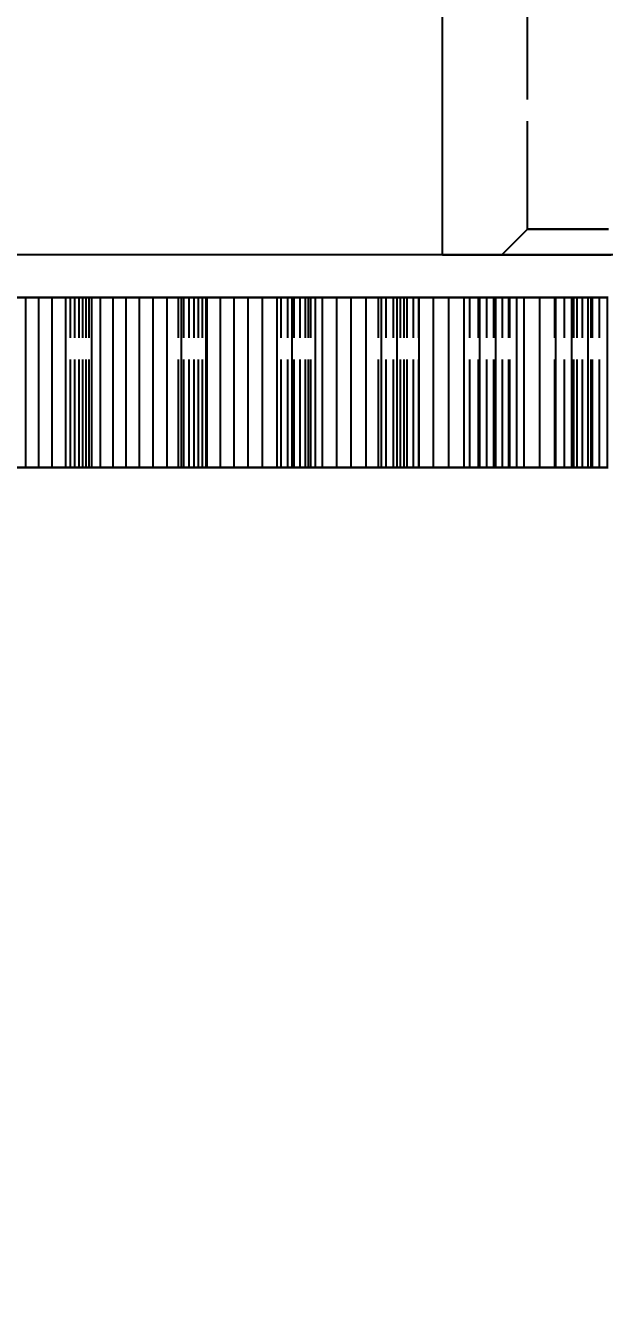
# Model space of a CAD drawing. Header units: millimetres. Extents: x -9 to 221, y -53 to 196.
# Drawn here: x 151.46 to 158.3, y -38.17 to -23.02 of the extents above; entities that cross this region are included whole.
import ezdxf

# ---------------------------------------------------------------- set-up
doc = ezdxf.new("R2010")
doc.units = ezdxf.units.MM
doc.linetypes.add('DASHED', pattern=[1.524, 1.27, -0.254])
for name, color, linetype in [('DIMS', 3, 'CONTINUOUS'), ('HIDDEN', 8, 'DASHED'), ('VISIBLE', 7, 'CONTINUOUS')]:
    doc.layers.add(name, color=color, linetype=linetype)
doc.styles.add('OpenSansCondensed-Light', font='OpenSansCondensed-Light.ttf')
doc.dimstyles.new('EZDXF', dxfattribs={"dimtxt": 0.25, "dimasz": 0.175, "dimexe": 0.375, "dimexo": 0.125, "dimgap": 0.1, "dimtad": 1, "dimlfac": 100, "dimzin": 12, "dimdsep": 46, "dimtxsty": 'OpenSansCondensed-Light', "dimblk": 'ARCHTICK', "dimcen": 2.5, "dimazin": 3, "dimtfac": 0.5, "dimtmove": 2, "dimatfit": 3})

# ---------------------------------------------------------------- blocks, each defined once
blk = doc.blocks.new('_ARCHTICK')
at = {"color": 0, "linetype": 'BYBLOCK', "const_width": 0.15}
blk.add_lwpolyline([(-0.5, -0.5), (0.5, 0.5)], dxfattribs=at)

msp = doc.modelspace()

# ---------------------------------------------------------------- linework, layer by layer
at = {"layer": 'HIDDEN'}
for points in [[(157.35, -25.41), (157.35, 31.3)], [(157.35, -25.41), (157.05, -25.71)], [(158.30238, -25.41), (158.25476, -25.41), (158.20714, -25.41), (158.15952, -25.41), (158.1119, -25.41), (158.06429, -25.41), (158.01667, -25.41), (157.96905, -25.41), (157.92143, -25.41), (157.87381, -25.41), (157.82619, -25.41), (157.77857, -25.41), (157.73095, -25.41), (157.68333, -25.41), (157.63571, -25.41), (157.5881, -25.41), (157.54048, -25.41), (157.49286, -25.41), (157.44524, -25.41), (157.39762, -25.41), (157.35, -25.41)], [(157.35, -25.41), (157.37381, -25.41), (157.39762, -25.41), (157.42143, -25.41), (157.44524, -25.41), (157.46905, -25.41), (157.49286, -25.41), (157.51667, -25.41), (157.54048, -25.41), (157.56429, -25.41), (157.5881, -25.41), (157.6119, -25.41), (157.63571, -25.41), (157.65952, -25.41), (157.68333, -25.41), (157.70714, -25.41), (157.73095, -25.41), (157.75476, -25.41), (157.77857, -25.41), (157.80238, -25.41), (157.82619, -25.41), (157.85, -25.41), (157.87381, -25.41), (157.89762, -25.41), (157.92143, -25.41), (157.94524, -25.41), (157.96905, -25.41), (157.99286, -25.41), (158.01667, -25.41), (158.04048, -25.41), (158.06429, -25.41), (158.0881, -25.41), (158.1119, -25.41), (158.13571, -25.41), (158.15952, -25.41), (158.18333, -25.41), (158.20714, -25.41), (158.23095, -25.41), (158.25476, -25.41), (158.27857, -25.41), (158.30238, -25.41)], [(158.33413, -25.71), (158.25476, -25.71), (158.1754, -25.71), (158.09603, -25.71), (158.01667, -25.71), (157.9373, -25.71), (157.85794, -25.71), (157.77857, -25.71), (157.69921, -25.71), (157.61984, -25.71), (157.54048, -25.71), (157.46111, -25.71), (157.38175, -25.71), (157.30238, -25.71), (157.22302, -25.71), (157.14365, -25.71), (157.06429, -25.71), (156.98492, -25.71), (156.90556, -25.71), (156.82619, -25.71), (156.74683, -25.71), (156.66746, -25.71), (156.5881, -25.71), (156.50873, -25.71), (156.42937, -25.71), (156.35, -25.71)], [(158.30714, -25.71), (158.25, -25.71), (158.19286, -25.71), (158.13571, -25.71), (158.07857, -25.71), (158.02143, -25.71), (157.96429, -25.71), (157.90714, -25.71), (157.85, -25.71), (157.79286, -25.71), (157.73571, -25.71), (157.67857, -25.71), (157.62143, -25.71), (157.56429, -25.71), (157.50714, -25.71), (157.45, -25.71), (157.39286, -25.71), (157.33571, -25.71), (157.27857, -25.71), (157.22143, -25.71), (157.16429, -25.71), (157.10714, -25.71), (157.05, -25.71)], [(157.05, -25.71), (157.07857, -25.71), (157.10714, -25.71), (157.13571, -25.71), (157.16429, -25.71), (157.19286, -25.71), (157.22143, -25.71), (157.25, -25.71), (157.27857, -25.71), (157.30714, -25.71), (157.33571, -25.71), (157.36429, -25.71), (157.39286, -25.71), (157.42143, -25.71), (157.45, -25.71), (157.47857, -25.71), (157.50714, -25.71), (157.53571, -25.71), (157.56429, -25.71), (157.59286, -25.71), (157.62143, -25.71), (157.65, -25.71), (157.67857, -25.71), (157.70714, -25.71), (157.73571, -25.71), (157.76429, -25.71), (157.79286, -25.71), (157.82143, -25.71), (157.85, -25.71), (157.87857, -25.71), (157.90714, -25.71), (157.93571, -25.71), (157.96429, -25.71), (157.99286, -25.71), (158.02143, -25.71), (158.05, -25.71), (158.07857, -25.71), (158.10714, -25.71), (158.13571, -25.71), (158.16429, -25.71), (158.19286, -25.71), (158.22143, -25.71), (158.25, -25.71), (158.27857, -25.71), (158.30714, -25.71)], [(151.45766, -26.21), (151.30917, -26.21)], [(151.61065, -26.21), (151.45766, -26.21)], [(151.45766, -28.21), (151.45766, -26.21)], [(151.76792, -26.21), (151.61065, -26.21)], [(151.61065, -28.21), (151.61065, -26.21)], [(151.92927, -26.21), (151.76792, -26.21)], [(151.76792, -28.21), (151.76792, -26.21)], [(152.23167, -26.21), (151.92927, -26.21)], [(151.92927, -28.21), (151.92927, -26.21)], [(152.03497, -26.21), (151.9812, -26.21)], [(151.9812, -26.21), (152.23167, -26.21)], [(152.33503, -26.21), (151.9812, -26.21)], [(151.9812, -26.21), (152.03497, -26.21)], [(151.9812, -28.21), (151.9812, -26.21)], [(151.9812, -28.21), (151.9812, -26.21)], [(152.08357, -26.21), (152.03497, -26.21)], [(152.03497, -26.21), (152.08357, -26.21)], [(152.03497, -28.21), (152.03497, -26.21)], [(152.03497, -28.21), (152.03497, -26.21)], [(152.12733, -26.21), (152.08357, -26.21)], [(152.08357, -26.21), (152.12733, -26.21)], [(152.08357, -28.21), (152.08357, -26.21)], [(152.08357, -28.21), (152.08357, -26.21)], [(152.16648, -26.21), (152.12733, -26.21)], [(152.12733, -26.21), (152.16648, -26.21)], [(152.12733, -28.21), (152.12733, -26.21)], [(152.12733, -28.21), (152.12733, -26.21)], [(152.20121, -26.21), (152.16648, -26.21)], [(152.16648, -26.21), (152.20121, -26.21)], [(152.16648, -28.21), (152.16648, -26.21)], [(152.16648, -28.21), (152.16648, -26.21)], [(152.23167, -26.21), (152.20121, -26.21)], [(152.20121, -26.21), (152.23167, -26.21)], [(152.20121, -28.21), (152.20121, -26.21)], [(152.20121, -28.21), (152.20121, -26.21)], [(152.23167, -28.21), (152.23167, -26.21)], [(152.48244, -26.21), (152.33503, -26.21)], [(152.33503, -28.21), (152.33503, -26.21)], [(152.63479, -26.21), (152.48244, -26.21)], [(152.48244, -28.21), (152.48244, -26.21)], [(152.79172, -26.21), (152.63479, -26.21)], [(152.63479, -28.21), (152.63479, -26.21)], [(152.95295, -26.21), (152.79172, -26.21)], [(152.79172, -28.21), (152.79172, -26.21)], [(153.11827, -26.21), (152.95295, -26.21)], [(152.95295, -28.21), (152.95295, -26.21)], [(153.28748, -26.21), (153.11827, -26.21)], [(153.11827, -28.21), (153.11827, -26.21)], [(153.31561, -26.21), (153.24944, -26.21)], [(153.24944, -26.21), (153.57725, -26.21)], [(153.58739, -26.21), (153.24944, -26.21)], [(153.24944, -26.21), (153.31561, -26.21)], [(153.24944, -28.21), (153.24944, -26.21)], [(153.24944, -28.21), (153.24944, -26.21)], [(153.57725, -26.21), (153.28748, -26.21)], [(153.28748, -28.21), (153.28748, -26.21)], [(153.37682, -26.21), (153.31561, -26.21)], [(153.31561, -26.21), (153.37682, -26.21)], [(153.31561, -28.21), (153.31561, -26.21)], [(153.31561, -28.21), (153.31561, -26.21)], [(153.4334, -26.21), (153.37682, -26.21)], [(153.37682, -26.21), (153.4334, -26.21)], [(153.37682, -28.21), (153.37682, -26.21)], [(153.37682, -28.21), (153.37682, -26.21)], [(153.48555, -26.21), (153.4334, -26.21)], [(153.4334, -26.21), (153.48555, -26.21)], [(153.4334, -28.21), (153.4334, -26.21)], [(153.4334, -28.21), (153.4334, -26.21)], [(153.53345, -26.21), (153.48555, -26.21)], [(153.48555, -26.21), (153.53345, -26.21)], [(153.48555, -28.21), (153.48555, -26.21)], [(153.48555, -28.21), (153.48555, -26.21)], [(153.57725, -26.21), (153.53345, -26.21)], [(153.53345, -26.21), (153.57725, -26.21)], [(153.53345, -28.21), (153.53345, -26.21)], [(153.53345, -28.21), (153.53345, -26.21)], [(153.57725, -28.21), (153.57725, -26.21)], [(153.743, -26.21), (153.58739, -26.21)], [(153.58739, -28.21), (153.58739, -26.21)], [(153.90331, -26.21), (153.743, -26.21)], [(153.743, -28.21), (153.743, -26.21)], [(154.06797, -26.21), (153.90331, -26.21)], [(153.90331, -28.21), (153.90331, -26.21)], [(154.23673, -26.21), (154.06797, -26.21)], [(154.06797, -28.21), (154.06797, -26.21)], [(154.40936, -26.21), (154.23673, -26.21)], [(154.23673, -28.21), (154.23673, -26.21)], [(154.58568, -26.21), (154.40936, -26.21)], [(154.40936, -28.21), (154.40936, -26.21)], [(154.5361, -26.21), (154.45783, -26.21)], [(154.45783, -26.21), (154.7784, -26.21)], [(154.7784, -26.21), (154.45783, -26.21)], [(154.45783, -26.21), (154.5361, -26.21)], [(154.45783, -28.21), (154.45783, -26.21)], [(154.45783, -28.21), (154.45783, -26.21)], [(154.60966, -26.21), (154.5361, -26.21)], [(154.5361, -26.21), (154.60966, -26.21)], [(154.5361, -28.21), (154.5361, -26.21)], [(154.5361, -28.21), (154.5361, -26.21)], [(154.86151, -26.21), (154.58568, -26.21)], [(154.58568, -28.21), (154.58568, -26.21)], [(154.6788, -26.21), (154.60966, -26.21)], [(154.60966, -26.21), (154.6788, -26.21)], [(154.60966, -28.21), (154.60966, -26.21)], [(154.60966, -28.21), (154.60966, -26.21)], [(154.74372, -26.21), (154.6788, -26.21)], [(154.6788, -26.21), (154.74372, -26.21)], [(154.6788, -28.21), (154.6788, -26.21)], [(154.6788, -28.21), (154.6788, -26.21)], [(154.80458, -26.21), (154.74372, -26.21)], [(154.74372, -26.21), (154.80458, -26.21)], [(154.74372, -28.21), (154.74372, -26.21)], [(154.74372, -28.21), (154.74372, -26.21)], [(154.7784, -26.21), (154.86151, -26.21)], [(154.94151, -26.21), (154.7784, -26.21)], [(154.7784, -28.21), (154.7784, -26.21)], [(154.7784, -28.21), (154.7784, -26.21)], [(154.86151, -26.21), (154.80458, -26.21)], [(154.80458, -26.21), (154.86151, -26.21)], [(154.80458, -28.21), (154.80458, -26.21)], [(154.80458, -28.21), (154.80458, -26.21)], [(154.86151, -28.21), (154.86151, -26.21)], [(155.10906, -26.21), (154.94151, -26.21)], [(154.94151, -28.21), (154.94151, -26.21)], [(155.28073, -26.21), (155.10906, -26.21)], [(155.10906, -28.21), (155.10906, -26.21)], [(155.45625, -26.21), (155.28073, -26.21)], [(155.28073, -28.21), (155.28073, -26.21)], [(155.63542, -26.21), (155.45625, -26.21)], [(155.45625, -28.21), (155.45625, -26.21)], [(155.69101, -26.21), (155.60099, -26.21)], [(155.60099, -26.21), (155.90273, -26.21)], [(155.90273, -26.21), (155.60099, -26.21)], [(155.60099, -26.21), (155.69101, -26.21)], [(155.60099, -28.21), (155.60099, -26.21)], [(155.60099, -28.21), (155.60099, -26.21)], [(155.81807, -26.21), (155.63542, -26.21)], [(155.63542, -28.21), (155.63542, -26.21)], [(155.77658, -26.21), (155.69101, -26.21)], [(155.69101, -26.21), (155.77658, -26.21)], [(155.69101, -28.21), (155.69101, -26.21)], [(155.69101, -28.21), (155.69101, -26.21)], [(155.85797, -26.21), (155.77658, -26.21)], [(155.77658, -26.21), (155.85797, -26.21)], [(155.77658, -28.21), (155.77658, -26.21)], [(155.77658, -28.21), (155.77658, -26.21)], [(156.07874, -26.21), (155.81807, -26.21)], [(155.81807, -28.21), (155.81807, -26.21)], [(155.93537, -26.21), (155.85797, -26.21)], [(155.85797, -26.21), (155.93537, -26.21)], [(155.85797, -28.21), (155.85797, -26.21)], [(155.85797, -28.21), (155.85797, -26.21)], [(155.90273, -26.21), (156.07262, -26.21)], [(156.07262, -26.21), (155.90273, -26.21)], [(155.90273, -28.21), (155.90273, -26.21)], [(155.90273, -28.21), (155.90273, -26.21)], [(156.00891, -26.21), (155.93537, -26.21)], [(155.93537, -26.21), (156.00891, -26.21)], [(155.93537, -28.21), (155.93537, -26.21)], [(155.93537, -28.21), (155.93537, -26.21)], [(156.07874, -26.21), (156.00891, -26.21)], [(156.00891, -26.21), (156.07874, -26.21)], [(156.00891, -28.21), (156.00891, -26.21)], [(156.00891, -28.21), (156.00891, -26.21)], [(156.07262, -26.21), (156.07874, -26.21)], [(156.24667, -26.21), (156.07262, -26.21)], [(156.07262, -28.21), (156.07262, -26.21)], [(156.07262, -28.21), (156.07262, -26.21)], [(156.07874, -28.21), (156.07874, -26.21)], [(156.42457, -26.21), (156.24667, -26.21)], [(156.24667, -28.21), (156.24667, -26.21)], [(156.60607, -26.21), (156.42457, -26.21)], [(156.42457, -28.21), (156.42457, -26.21)], [(156.79098, -26.21), (156.60607, -26.21)], [(156.60607, -28.21), (156.60607, -26.21)], [(156.77517, -26.21), (156.67379, -26.21)], [(156.67379, -26.21), (156.95537, -26.21)], [(156.95537, -26.21), (156.67379, -26.21)], [(156.67379, -26.21), (156.77517, -26.21)], [(156.67379, -28.21), (156.67379, -26.21)], [(156.67379, -28.21), (156.67379, -26.21)], [(156.87237, -26.21), (156.77517, -26.21)], [(156.77517, -26.21), (156.87237, -26.21)], [(156.77517, -28.21), (156.77517, -26.21)], [(156.77517, -28.21), (156.77517, -26.21)], [(156.97914, -26.21), (156.79098, -26.21)], [(156.79098, -28.21), (156.79098, -26.21)], [(156.96565, -26.21), (156.87237, -26.21)], [(156.87237, -26.21), (156.96565, -26.21)], [(156.87237, -28.21), (156.87237, -26.21)], [(156.87237, -28.21), (156.87237, -26.21)], [(156.95537, -26.21), (157.13127, -26.21)], [(157.13127, -26.21), (156.95537, -26.21)], [(156.95537, -28.21), (156.95537, -26.21)], [(156.95537, -28.21), (156.95537, -26.21)], [(157.05517, -26.21), (156.96565, -26.21)], [(156.96565, -26.21), (157.05517, -26.21)], [(156.96565, -28.21), (156.96565, -26.21)], [(156.96565, -28.21), (156.96565, -26.21)], [(157.22348, -26.21), (156.97914, -26.21)], [(156.97914, -28.21), (156.97914, -26.21)], [(157.14108, -26.21), (157.05517, -26.21)], [(157.05517, -26.21), (157.14108, -26.21)], [(157.05517, -28.21), (157.05517, -26.21)], [(157.05517, -28.21), (157.05517, -26.21)], [(157.13127, -26.21), (157.22348, -26.21)], [(157.31104, -26.21), (157.13127, -26.21)], [(157.13127, -28.21), (157.13127, -26.21)], [(157.13127, -28.21), (157.13127, -26.21)], [(157.22348, -26.21), (157.14108, -26.21)], [(157.14108, -26.21), (157.22348, -26.21)], [(157.14108, -28.21), (157.14108, -26.21)], [(157.14108, -28.21), (157.14108, -26.21)], [(157.22348, -28.21), (157.22348, -26.21)], [(157.49438, -26.21), (157.31104, -26.21)], [(157.31104, -28.21), (157.31104, -26.21)], [(157.68106, -26.21), (157.49438, -26.21)], [(157.49438, -28.21), (157.49438, -26.21)], [(157.78373, -26.21), (157.67145, -26.21)], [(157.67145, -26.21), (157.93161, -26.21)], [(157.93161, -26.21), (157.67145, -26.21)], [(157.67145, -26.21), (157.78373, -26.21)], [(157.67145, -28.21), (157.67145, -26.21)], [(157.67145, -28.21), (157.67145, -26.21)], [(157.87088, -26.21), (157.68106, -26.21)], [(157.68106, -28.21), (157.68106, -26.21)], [(157.89214, -26.21), (157.78373, -26.21)], [(157.78373, -26.21), (157.89214, -26.21)], [(157.78373, -28.21), (157.78373, -26.21)], [(157.78373, -28.21), (157.78373, -26.21)], [(158.0637, -26.21), (157.87088, -26.21)], [(157.87088, -28.21), (157.87088, -26.21)], [(157.99688, -26.21), (157.89214, -26.21)], [(157.89214, -26.21), (157.99688, -26.21)], [(157.89214, -28.21), (157.89214, -26.21)], [(157.89214, -28.21), (157.89214, -26.21)], [(157.93161, -26.21), (158.11274, -26.21)], [(158.11274, -26.21), (157.93161, -26.21)], [(157.93161, -28.21), (157.93161, -26.21)], [(157.93161, -28.21), (157.93161, -26.21)], [(158.09814, -26.21), (157.99688, -26.21)], [(157.99688, -26.21), (158.09814, -26.21)], [(157.99688, -28.21), (157.99688, -26.21)], [(157.99688, -28.21), (157.99688, -26.21)], [(158.29062, -26.21), (158.0637, -26.21)], [(158.0637, -28.21), (158.0637, -26.21)], [(158.19602, -26.21), (158.09814, -26.21)], [(158.09814, -26.21), (158.19602, -26.21)], [(158.09814, -28.21), (158.09814, -26.21)], [(158.09814, -28.21), (158.09814, -26.21)], [(158.11274, -26.21), (158.29062, -26.21)], [(158.29743, -26.21), (158.11274, -26.21)], [(158.11274, -28.21), (158.11274, -26.21)], [(158.11274, -28.21), (158.11274, -26.21)], [(158.29062, -26.21), (158.19602, -26.21)], [(158.19602, -26.21), (158.29062, -26.21)], [(158.19602, -28.21), (158.19602, -26.21)], [(158.19602, -28.21), (158.19602, -26.21)], [(158.29062, -28.21), (158.29062, -26.21)], [(151.45766, -28.21), (151.30917, -28.21)], [(151.61065, -28.21), (151.45766, -28.21)], [(151.76792, -28.21), (151.61065, -28.21)], [(151.92927, -28.21), (151.76792, -28.21)], [(152.23167, -28.21), (151.92927, -28.21)], [(152.03497, -28.21), (151.9812, -28.21)], [(151.9812, -28.21), (152.23167, -28.21)], [(152.33503, -28.21), (151.9812, -28.21)], [(151.9812, -28.21), (152.03497, -28.21)], [(152.08357, -28.21), (152.03497, -28.21)], [(152.03497, -28.21), (152.08357, -28.21)], [(152.12733, -28.21), (152.08357, -28.21)], [(152.08357, -28.21), (152.12733, -28.21)], [(152.16648, -28.21), (152.12733, -28.21)], [(152.12733, -28.21), (152.16648, -28.21)], [(152.20121, -28.21), (152.16648, -28.21)], [(152.16648, -28.21), (152.20121, -28.21)], [(152.23167, -28.21), (152.20121, -28.21)], [(152.20121, -28.21), (152.23167, -28.21)], [(152.48244, -28.21), (152.33503, -28.21)], [(152.63479, -28.21), (152.48244, -28.21)], [(152.79172, -28.21), (152.63479, -28.21)], [(152.95295, -28.21), (152.79172, -28.21)], [(153.11827, -28.21), (152.95295, -28.21)], [(153.28748, -28.21), (153.11827, -28.21)], [(153.31561, -28.21), (153.24944, -28.21)], [(153.24944, -28.21), (153.57725, -28.21)], [(153.58739, -28.21), (153.24944, -28.21)], [(153.24944, -28.21), (153.31561, -28.21)], [(153.57725, -28.21), (153.28748, -28.21)], [(153.37682, -28.21), (153.31561, -28.21)], [(153.31561, -28.21), (153.37682, -28.21)], [(153.4334, -28.21), (153.37682, -28.21)], [(153.37682, -28.21), (153.4334, -28.21)], [(153.48555, -28.21), (153.4334, -28.21)], [(153.4334, -28.21), (153.48555, -28.21)], [(153.53345, -28.21), (153.48555, -28.21)], [(153.48555, -28.21), (153.53345, -28.21)], [(153.57725, -28.21), (153.53345, -28.21)], [(153.53345, -28.21), (153.57725, -28.21)], [(153.743, -28.21), (153.58739, -28.21)], [(153.90331, -28.21), (153.743, -28.21)], [(154.06797, -28.21), (153.90331, -28.21)], [(154.23673, -28.21), (154.06797, -28.21)], [(154.40936, -28.21), (154.23673, -28.21)], [(154.58568, -28.21), (154.40936, -28.21)], [(154.5361, -28.21), (154.45783, -28.21)], [(154.45783, -28.21), (154.7784, -28.21)], [(154.7784, -28.21), (154.45783, -28.21)], [(154.45783, -28.21), (154.5361, -28.21)], [(154.60966, -28.21), (154.5361, -28.21)], [(154.5361, -28.21), (154.60966, -28.21)], [(154.86151, -28.21), (154.58568, -28.21)], [(154.6788, -28.21), (154.60966, -28.21)], [(154.60966, -28.21), (154.6788, -28.21)], [(154.74372, -28.21), (154.6788, -28.21)], [(154.6788, -28.21), (154.74372, -28.21)], [(154.80458, -28.21), (154.74372, -28.21)], [(154.74372, -28.21), (154.80458, -28.21)], [(154.7784, -28.21), (154.86151, -28.21)], [(154.94151, -28.21), (154.7784, -28.21)], [(154.86151, -28.21), (154.80458, -28.21)], [(154.80458, -28.21), (154.86151, -28.21)], [(155.10906, -28.21), (154.94151, -28.21)], [(155.28073, -28.21), (155.10906, -28.21)], [(155.45625, -28.21), (155.28073, -28.21)], [(155.63542, -28.21), (155.45625, -28.21)], [(155.69101, -28.21), (155.60099, -28.21)], [(155.60099, -28.21), (155.90273, -28.21)], [(155.90273, -28.21), (155.60099, -28.21)], [(155.60099, -28.21), (155.69101, -28.21)], [(155.81807, -28.21), (155.63542, -28.21)], [(155.77658, -28.21), (155.69101, -28.21)], [(155.69101, -28.21), (155.77658, -28.21)], [(155.85797, -28.21), (155.77658, -28.21)], [(155.77658, -28.21), (155.85797, -28.21)], [(156.07874, -28.21), (155.81807, -28.21)], [(155.93537, -28.21), (155.85797, -28.21)], [(155.85797, -28.21), (155.93537, -28.21)], [(155.90273, -28.21), (156.07262, -28.21)], [(156.07262, -28.21), (155.90273, -28.21)], [(156.00891, -28.21), (155.93537, -28.21)], [(155.93537, -28.21), (156.00891, -28.21)], [(156.07874, -28.21), (156.00891, -28.21)], [(156.00891, -28.21), (156.07874, -28.21)], [(156.07262, -28.21), (156.07874, -28.21)], [(156.24667, -28.21), (156.07262, -28.21)], [(156.42457, -28.21), (156.24667, -28.21)], [(156.60607, -28.21), (156.42457, -28.21)], [(156.79098, -28.21), (156.60607, -28.21)], [(156.77517, -28.21), (156.67379, -28.21)], [(156.67379, -28.21), (156.95537, -28.21)], [(156.95537, -28.21), (156.67379, -28.21)], [(156.67379, -28.21), (156.77517, -28.21)], [(156.87237, -28.21), (156.77517, -28.21)], [(156.77517, -28.21), (156.87237, -28.21)], [(156.97914, -28.21), (156.79098, -28.21)], [(156.96565, -28.21), (156.87237, -28.21)], [(156.87237, -28.21), (156.96565, -28.21)], [(156.95537, -28.21), (157.13127, -28.21)], [(157.13127, -28.21), (156.95537, -28.21)], [(157.05517, -28.21), (156.96565, -28.21)], [(156.96565, -28.21), (157.05517, -28.21)], [(157.22348, -28.21), (156.97914, -28.21)], [(157.14108, -28.21), (157.05517, -28.21)], [(157.05517, -28.21), (157.14108, -28.21)], [(157.13127, -28.21), (157.22348, -28.21)], [(157.31104, -28.21), (157.13127, -28.21)], [(157.22348, -28.21), (157.14108, -28.21)], [(157.14108, -28.21), (157.22348, -28.21)], [(157.49438, -28.21), (157.31104, -28.21)], [(157.68106, -28.21), (157.49438, -28.21)], [(157.78373, -28.21), (157.67145, -28.21)], [(157.67145, -28.21), (157.93161, -28.21)], [(157.93161, -28.21), (157.67145, -28.21)], [(157.67145, -28.21), (157.78373, -28.21)], [(157.87088, -28.21), (157.68106, -28.21)], [(157.89214, -28.21), (157.78373, -28.21)], [(157.78373, -28.21), (157.89214, -28.21)], [(158.0637, -28.21), (157.87088, -28.21)], [(157.99688, -28.21), (157.89214, -28.21)], [(157.89214, -28.21), (157.99688, -28.21)], [(157.93161, -28.21), (158.11274, -28.21)], [(158.11274, -28.21), (157.93161, -28.21)], [(158.09814, -28.21), (157.99688, -28.21)], [(157.99688, -28.21), (158.09814, -28.21)], [(158.29062, -28.21), (158.0637, -28.21)], [(158.19602, -28.21), (158.09814, -28.21)], [(158.09814, -28.21), (158.19602, -28.21)], [(158.11274, -28.21), (158.29062, -28.21)], [(158.29743, -28.21), (158.11274, -28.21)], [(158.29062, -28.21), (158.19602, -28.21)], [(158.19602, -28.21), (158.29062, -28.21)]]:
    msp.add_lwpolyline(points, dxfattribs=at)
at = {"layer": 'VISIBLE'}
for points in [[(156.35, -25.71), (156.35, -21.71)], [(156.35, -25.71), (156.38968, -25.71), (156.42937, -25.71), (156.46905, -25.71), (156.50873, -25.71), (156.54841, -25.71), (156.5881, -25.71), (156.62778, -25.71), (156.66746, -25.71), (156.70714, -25.71), (156.74683, -25.71), (156.78651, -25.71), (156.82619, -25.71), (156.86587, -25.71), (156.90556, -25.71), (156.94524, -25.71), (156.98492, -25.71), (157.0246, -25.71), (157.06429, -25.71), (157.10397, -25.71), (157.14365, -25.71), (157.18333, -25.71), (157.22302, -25.71), (157.2627, -25.71), (157.30238, -25.71), (157.34206, -25.71), (157.38175, -25.71), (157.42143, -25.71), (157.46111, -25.71), (157.50079, -25.71), (157.54048, -25.71), (157.58016, -25.71), (157.61984, -25.71), (157.65952, -25.71), (157.69921, -25.71), (157.73889, -25.71), (157.77857, -25.71), (157.81825, -25.71), (157.85794, -25.71), (157.89762, -25.71), (157.9373, -25.71), (157.97698, -25.71), (158.01667, -25.71), (158.05635, -25.71), (158.09603, -25.71), (158.13571, -25.71), (158.1754, -25.71), (158.21508, -25.71), (158.25476, -25.71), (158.29444, -25.71), (158.33413, -25.71)], [(151.30917, -26.21), (151.45766, -26.21)], [(151.45766, -26.21), (151.61065, -26.21)], [(151.45766, -28.21), (151.45766, -26.21)], [(151.61065, -26.21), (151.76792, -26.21)], [(151.61065, -28.21), (151.61065, -26.21)], [(151.76792, -26.21), (151.92927, -26.21)], [(151.76792, -28.21), (151.76792, -26.21)], [(151.92927, -26.21), (152.23167, -26.21)], [(151.92927, -28.21), (151.92927, -26.21)], [(152.23167, -26.21), (152.33503, -26.21)], [(152.23167, -28.21), (152.23167, -26.21)], [(152.33503, -26.21), (152.48244, -26.21)], [(152.33503, -28.21), (152.33503, -26.21)], [(152.48244, -26.21), (152.63479, -26.21)], [(152.48244, -28.21), (152.48244, -26.21)], [(152.63479, -26.21), (152.79172, -26.21)], [(152.63479, -28.21), (152.63479, -26.21)], [(152.79172, -26.21), (152.95295, -26.21)], [(152.79172, -28.21), (152.79172, -26.21)], [(152.95295, -26.21), (153.11827, -26.21)], [(152.95295, -28.21), (152.95295, -26.21)], [(153.11827, -26.21), (153.28748, -26.21)], [(153.11827, -28.21), (153.11827, -26.21)], [(153.28748, -26.21), (153.57725, -26.21)], [(153.28748, -28.21), (153.28748, -26.21)], [(153.57725, -26.21), (153.58739, -26.21)], [(153.57725, -28.21), (153.57725, -26.21)], [(153.58739, -26.21), (153.743, -26.21)], [(153.58739, -28.21), (153.58739, -26.21)], [(153.743, -26.21), (153.90331, -26.21)], [(153.743, -28.21), (153.743, -26.21)], [(153.90331, -26.21), (154.06797, -26.21)], [(153.90331, -28.21), (153.90331, -26.21)], [(154.06797, -26.21), (154.23673, -26.21)], [(154.06797, -28.21), (154.06797, -26.21)], [(154.23673, -26.21), (154.40936, -26.21)], [(154.23673, -28.21), (154.23673, -26.21)], [(154.40936, -26.21), (154.58568, -26.21)], [(154.40936, -28.21), (154.40936, -26.21)], [(154.58568, -26.21), (154.86151, -26.21)], [(154.58568, -28.21), (154.58568, -26.21)], [(154.86151, -26.21), (154.94151, -26.21)], [(154.86151, -28.21), (154.86151, -26.21)], [(154.94151, -26.21), (155.10906, -26.21)], [(154.94151, -28.21), (154.94151, -26.21)], [(155.10906, -26.21), (155.28073, -26.21)], [(155.10906, -28.21), (155.10906, -26.21)], [(155.28073, -26.21), (155.45625, -26.21)], [(155.28073, -28.21), (155.28073, -26.21)], [(155.45625, -26.21), (155.63542, -26.21)], [(155.45625, -28.21), (155.45625, -26.21)], [(155.63542, -26.21), (155.81807, -26.21)], [(155.63542, -28.21), (155.63542, -26.21)], [(155.81807, -26.21), (156.07874, -26.21)], [(155.81807, -28.21), (155.81807, -26.21)], [(156.07874, -26.21), (156.24667, -26.21)], [(156.07874, -28.21), (156.07874, -26.21)], [(156.24667, -26.21), (156.42457, -26.21)], [(156.24667, -28.21), (156.24667, -26.21)], [(156.42457, -26.21), (156.60607, -26.21)], [(156.42457, -28.21), (156.42457, -26.21)], [(156.60607, -26.21), (156.79098, -26.21)], [(156.60607, -28.21), (156.60607, -26.21)], [(156.79098, -26.21), (156.97914, -26.21)], [(156.79098, -28.21), (156.79098, -26.21)], [(156.97914, -26.21), (157.22348, -26.21)], [(156.97914, -28.21), (156.97914, -26.21)], [(157.22348, -26.21), (157.31104, -26.21)], [(157.22348, -28.21), (157.22348, -26.21)], [(157.31104, -26.21), (157.49438, -26.21)], [(157.31104, -28.21), (157.31104, -26.21)], [(157.49438, -26.21), (157.68106, -26.21)], [(157.49438, -28.21), (157.49438, -26.21)], [(157.68106, -26.21), (157.87088, -26.21)], [(157.68106, -28.21), (157.68106, -26.21)], [(157.87088, -26.21), (158.0637, -26.21)], [(157.87088, -28.21), (157.87088, -26.21)], [(158.0637, -26.21), (158.29062, -26.21)], [(158.0637, -28.21), (158.0637, -26.21)], [(158.29062, -26.21), (158.29743, -26.21)], [(158.29062, -28.21), (158.29062, -26.21)], [(151.30917, -28.21), (151.45766, -28.21)], [(151.45766, -28.21), (151.61065, -28.21)], [(151.61065, -28.21), (151.76792, -28.21)], [(151.76792, -28.21), (151.92927, -28.21)], [(151.92927, -28.21), (152.23167, -28.21)], [(152.23167, -28.21), (152.33503, -28.21)], [(152.33503, -28.21), (152.48244, -28.21)], [(152.48244, -28.21), (152.63479, -28.21)], [(152.63479, -28.21), (152.79172, -28.21)], [(152.79172, -28.21), (152.95295, -28.21)], [(152.95295, -28.21), (153.11827, -28.21)], [(153.11827, -28.21), (153.28748, -28.21)], [(153.28748, -28.21), (153.57725, -28.21)], [(153.57725, -28.21), (153.58739, -28.21)], [(153.58739, -28.21), (153.743, -28.21)], [(153.743, -28.21), (153.90331, -28.21)], [(153.90331, -28.21), (154.06797, -28.21)], [(154.06797, -28.21), (154.23673, -28.21)], [(154.23673, -28.21), (154.40936, -28.21)], [(154.40936, -28.21), (154.58568, -28.21)], [(154.58568, -28.21), (154.86151, -28.21)], [(154.86151, -28.21), (154.94151, -28.21)], [(154.94151, -28.21), (155.10906, -28.21)], [(155.10906, -28.21), (155.28073, -28.21)], [(155.28073, -28.21), (155.45625, -28.21)], [(155.45625, -28.21), (155.63542, -28.21)], [(155.63542, -28.21), (155.81807, -28.21)], [(155.81807, -28.21), (156.07874, -28.21)], [(156.07874, -28.21), (156.24667, -28.21)], [(156.24667, -28.21), (156.42457, -28.21)], [(156.42457, -28.21), (156.60607, -28.21)], [(156.60607, -28.21), (156.79098, -28.21)], [(156.79098, -28.21), (156.97914, -28.21)], [(156.97914, -28.21), (157.22348, -28.21)], [(157.22348, -28.21), (157.31104, -28.21)], [(157.31104, -28.21), (157.49438, -28.21)], [(157.49438, -28.21), (157.68106, -28.21)], [(157.68106, -28.21), (157.87088, -28.21)], [(157.87088, -28.21), (158.0637, -28.21)], [(158.0637, -28.21), (158.29062, -28.21)], [(158.29062, -28.21), (158.29743, -28.21)]]:
    msp.add_lwpolyline(points, dxfattribs=at)

# ---------------------------------------------------------------- dimensions: what is measured, and where the dimension line sits
at = {"layer": 'DIMS'}
msp.add_linear_dim(base=(79.75, -25.71), p1=(158.85, -25.71), p2=(158.85, -21.71), angle=90, dimstyle='EZDXF', override={"dimtxt": 1.6, "dimasz": 1, "dimexe": 0.6, "dimexo": 0.5, "dimdec": 2}, dxfattribs=at).render()
msp.add_linear_dim(base=(93.75, -52.71), p1=(93.75, -21.71), p2=(201.25, -21.71), dimstyle='EZDXF', override={"dimtxt": 1.6, "dimasz": 1, "dimexe": 0.6, "dimexo": 0.5, "dimdec": 2}, dxfattribs=at).render()

doc.saveas('drawing.dxf')
